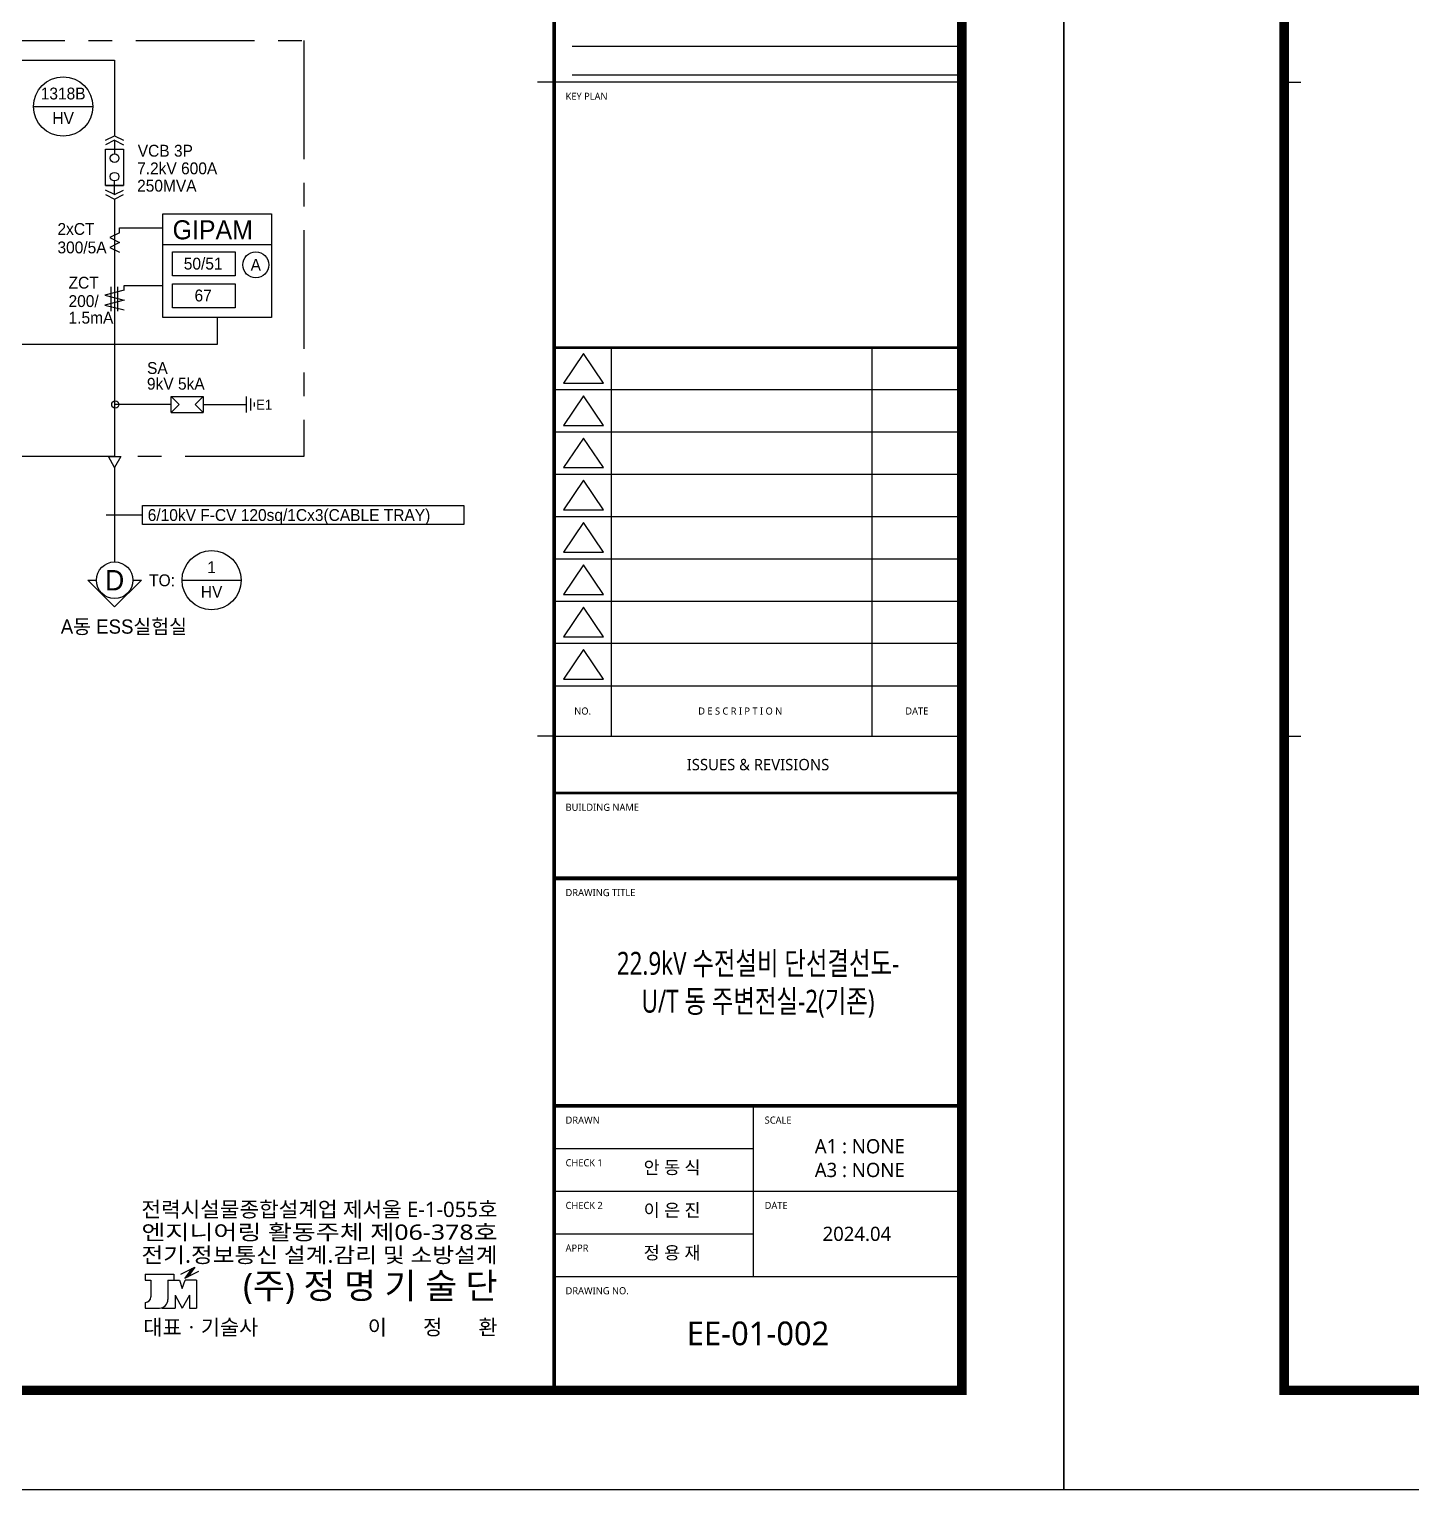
# Model space of a CAD drawing. Header units: millimetres. Extents: x 0 to 252300, y -45585 to -15885.
# Drawn here: x 73187 to 87771, y -45585 to -30178 of the extents above; entities that cross this region are included whole.
import ezdxf
from ezdxf.enums import TextEntityAlignment as Align

# ---------------------------------------------------------------- set-up
doc = ezdxf.new("R2010")
doc.units = ezdxf.units.MM
doc.header["$LTSCALE"] = 1000
for name, pattern in [('CEN', [62, 60, -1, 0, -1]), ('CENTER', [2, 1.25, -0.25, 0.25, -0.25]), ('ELP', [16.5, 14, -1, 0.5, -1])]:
    doc.linetypes.add(name, pattern=pattern)
for name, color, linetype in [('11$0$TEXT', 3, 'Continuous'), ('11$1$SYM', 3, 'Continuous'), ('150', 6, 'Continuous'), ('50', 3, 'Continuous'), ('60', 2, 'Continuous'), ('ABC', 1, 'Continuous'), ('BUS', 6, 'Continuous'), ('e-line-sub', 3, 'Continuous'), ('ELEC-TEXT', 2, 'Continuous'), ('L1-CEILING', 3, 'Continuous'), ('L2', 7, 'Continuous'), ('L3-GROUND', 2, 'ELP'), ('line', 9, 'Continuous'), ('LINE3', 1, 'CENTER'), ('S', 4, 'Continuous'), ('sing', 2, 'Continuous'), ('SYM', 3, 'Continuous'), ('TEXT', 3, 'Continuous'), ('XR-SHEET(통신)$0$WD-E$0$WD', 6, 'Continuous'), ('XR-SHEET-SHT', 5, 'Continuous'), ('XR-SHEET-TEXT', 3, 'Continuous'), ('XREF', 7, 'CEN'), ('추가도면층', 2, 'Continuous')]:
    doc.layers.add(name, color=color, linetype=linetype)
doc.layers.add('XR-SHEET-TEMP', color=171, linetype='Continuous', plot=False)
doc.styles.add('CW', font='')
doc.styles.add('GHS', font='malgun.ttf')
doc.styles.add('XR-SHEET$0$XREF-Form$0$맑은고딕', font='malgun.ttf')
doc.styles.add('XR-SHEET(통신)$0$WD-E$0$GHS', font='malgun.ttf')
doc.styles.add('맑은고딕', font='malgun.ttf')
doc.styles.add('맑은고딕B', font='malgunbd.ttf')
doc.styles.get('CW').set_extended_font_data('Dotum')

# ---------------------------------------------------------------- blocks, each defined once
blk = doc.blocks.new('A$C73120EFD')
at = {"layer": 'XR-SHEET(통신)$0$WD-E$0$WD', "color": 4}
for p, q in [((-27546, 7102), (-27546, 6933)), ((-27546, 7102), (-26702, 7102)), ((-27546, 6933), (-27377, 6933)), ((-27377, 6933), (-27377, 6434)), ((-26871, 6933), (-26871, 6358)), ((-26871, 6933), (-26534, 6933)), ((-26702, 7102), (-26702, 6933)), ((-26534, 6933), (-26449, 6680)), ((-26494, 7105), (-26082, 7309)), ((-26449, 6680), (-26365, 6933)), ((-26165, 7268), (-26370, 6991)), ((-26370, 6991), (-25958, 7194)), ((-26370, 6991), (-26257, 7073)), ((-26027, 6933), (-26365, 6933)), ((-26349, 7019), (-26236, 7101)), ((-26328, 7047), (-26215, 7129)), ((-26314, 7018), (-26278, 7045)), ((-26308, 7075), (-26194, 7157)), ((-26082, 7309), (-26288, 7031)), ((-26287, 7103), (-26173, 7186)), ((-26266, 7131), (-26153, 7214)), ((-26245, 7160), (-26132, 7242)), ((-26224, 7188), (-26111, 7270)), ((-26203, 7216), (-26090, 7298)), ((-26183, 7244), (-26117, 7292)), ((-26027, 6933), (-26027, 6105)), ((-26660, 6490), (-26449, 6105)), ((-26660, 6490), (-26660, 6105)), ((-26238, 6490), (-26449, 6105)), ((-26238, 6490), (-26238, 6105)), ((-27546, 6273), (-27546, 6105)), ((-27546, 6273), (-27538, 6273)), ((-27546, 6105), (-27124, 6105)), ((-27052, 6115), (-27052, 6105)), ((-27052, 6105), (-26660, 6105)), ((-26238, 6105), (-26027, 6105))]:
    blk.add_line(p, q, dxfattribs=at)
for centre, radius in [((-27538, 6434), 160), ((-27124, 6358), 253)]:
    blk.add_arc(centre, radius, 270, 0, dxfattribs=at)
at = {"layer": 'XR-SHEET(통신)$0$WD-E$0$WD', "color": 4, "style": 'XR-SHEET(통신)$0$WD-E$0$GHS'}
for s, width, p, p2 in [('전력시설물종합설계업 제서울 E-1-055호', 0.877197, (-27655, 8791), (-17155, 8791)), ('엔지니어링 활동주체 제06-378호', 1.078185, (-27655, 8118), (-17155, 8118)), ('전기.정보통신 설계.감리 및 소방설계', 0.962199, (-27655, 7445), (-17155, 7445))]:
    blk.add_text(s, height=450, dxfattribs=dict(at, width=width)).set_placement(p, p2, align=Align.FIT)
for s, height, p in [('(주) 정 명 기 술 단', 750, (-17155, 6387)), ('이       정       환', 450, (-17155, 5315))]:
    blk.add_text(s, height=height, dxfattribs=at).set_placement(p, align=Align.RIGHT)
blk.add_text('대표ㆍ기술사 ', height=450, dxfattribs=at).set_placement((-27597, 5315))
blk = doc.blocks.new('XR-SHEET$0$XREF-Form$0$xr-form$0$TITLE')
at = {"layer": 'XR-SHEET-TEXT', "color": 4, "style": '맑은고딕B'}
for tag, height, p in [('TITLE1', 6, (776, 116.69)), ('TITLE4', 6, (776, 111.7)), ('TITLE2', 6, (776, 107.09)), ('TITLE5', 6, (776, 102.09)), ('TITLE3', 6, (776, 97.38)), ('A0.00', 7, (775.56, 32.33))]:
    blk.add_attdef(tag, text='', height=height, dxfattribs=at).set_placement(p, align=Align.MIDDLE_CENTER)
at = {"layer": 'XR-SHEET-TEXT', "color": 3, "style": 'XR-SHEET$0$XREF-Form$0$맑은고딕'}
for tag, p in [('NAME-1', (752.37, 76.33)), ('NAME-2', (752.37, 67.33)), ('NAME-3', (752.37, 58.33)), ('NAME-4', (752.37, 49.33))]:
    blk.add_attdef(tag, text='', height=2.7, dxfattribs=at).set_placement(p, align=Align.MIDDLE_LEFT)
for tag, p in [('SCALE-A1', (796.39, 73.17)), ('SCALE-A3', (796.39, 68.31)), ('DATE', (797.36, 53.01))]:
    blk.add_attdef(tag, text='', height=3, dxfattribs=at).set_placement(p, align=Align.MIDDLE)
blk = doc.blocks.new('XR-FORM-EE', base_point=(461, 408))
at = {"layer": 'Defpoints', "linetype": 'Continuous', "ltscale": 2}
for points in [[(147457, 60911), (163900, 60911)], [(147457, 59711), (163900, 59711)]]:
    blk.add_lwpolyline(points, dxfattribs=at)
at = {"layer": 'XR-SHEET-SHT', "color": 5}
for p, q in [((163900, 59400), (146700, 59400)), ((163900, 48198), (146700, 48198)), ((149100, 48198), (149100, 31800)), ((160100, 48198), (160100, 31800)), ((163900, 46413), (146700, 46413)), ((163900, 44628), (146700, 44628)), ((163900, 42844), (146700, 42844)), ((163900, 41059), (146700, 41059)), ((163900, 39274), (146700, 39274)), ((163900, 37489), (146700, 37489)), ((163900, 35705), (146700, 35705)), ((146700, 33920), (163900, 33920)), ((146700, 31800), (163900, 31800)), ((146700, 25800), (163900, 25800)), ((155100, 16200), (155100, 9000)), ((146700, 14400), (155100, 14400)), ((146700, 12600), (163900, 12600)), ((146700, 10800), (155100, 10800)), ((146700, 9000), (163900, 9000))]:
    blk.add_line(p, q, dxfattribs=at)
blk.add_lwpolyline([(0, 118800), (168200, 118800), (168200, 0), (0, 0)], close=True, dxfattribs=at)
at = {"layer": 'XR-SHEET-SHT', "color": 5, "const_width": 400}
blk.add_lwpolyline([(9300, 114600), (163900, 114600), (163900, 4200), (9300, 4200)], close=True, dxfattribs=at)
at = {"layer": 'XR-SHEET-SHT', "color": 5}
for points, const_width in [([(146700, 114600), (146700, 4200)], 160), ([(146700, 48198), (163900, 48198)], 114), ([(146700, 29400), (163900, 29400)], 114), ([(146700, 25800), (163900, 25800)], 160), ([(146700, 25800), (163900, 25800)], 140), ([(146700, 16200), (163900, 16200)], 160)]:
    blk.add_lwpolyline(points, dxfattribs=dict(at, const_width=const_width))
at = {"layer": 'XR-SHEET-SHT', "color": 5, "flags": 128}
for points in [[(147937, 47949), (147097, 46700), (148777, 46700)], [(147937, 46165), (147097, 44915), (148777, 44915)], [(147937, 44380), (147097, 43131), (148777, 43131)], [(147937, 42595), (147097, 41346), (148777, 41346)], [(147937, 40810), (147097, 39561), (148777, 39561)], [(147937, 39026), (147097, 37776), (148777, 37776)], [(147937, 37241), (147097, 35992), (148777, 35992)], [(147937, 35456), (147097, 34207), (148777, 34207)]]:
    blk.add_lwpolyline(points, close=True, dxfattribs=at)
at = {"layer": 'XR-SHEET-TEMP'}
for p, q in [((9300, 59400), (10000, 59400)), ((146700, 59400), (146000, 59400)), ((9300, 31800), (10000, 31800)), ((146700, 31800), (146000, 31800))]:
    blk.add_line(p, q, dxfattribs=at)
at = {"layer": 'S', "xscale": 1.431220871780062, "yscale": 1.431220896772468, "zscale": 1.431220886775505}
blk.add_blockref('A$C73120EFD', (168863, -1070), dxfattribs=at)
at = {"layer": 'XR-SHEET-TEXT', "color": 3}
ref = blk.add_blockref('XR-SHEET$0$XREF-Form$0$xr-form$0$TITLE', (0, -297), dxfattribs=dict(at, xscale=200, yscale=200, zscale=200))
ref.add_attrib('NAME-2', '안 동 식', dxfattribs={"color": 3, "height": 540, "style": '맑은고딕'}).set_placement((150474, 13169), align=Align.BOTTOM_LEFT)
ref.add_attrib('NAME-3', '이 은 진', dxfattribs={"color": 3, "height": 540, "style": '맑은고딕'}).set_placement((150474, 11369), align=Align.BOTTOM_LEFT)
ref.add_attrib('NAME-4', '정 용 재', dxfattribs={"color": 3, "height": 540, "style": '맑은고딕'}).set_placement((150474, 9569), align=Align.BOTTOM_LEFT)
ref.add_attrib('DATE', '2024.04', dxfattribs={"color": 3, "height": 600, "style": '맑은고딕'}).set_placement((159471, 10800), align=Align.MIDDLE)
at = {"layer": 'XR-SHEET-SHT', "color": 7, "style": 'XR-SHEET$0$XREF-Form$0$맑은고딕'}
for s, p in [('KEY PLAN', (147180, 58800)), ('BUILDING NAME', (147180, 28800)), ('DRAWING TITLE', (147180, 25200)), ('DRAWN', (147180, 15600)), ('SCALE', (155580, 15600)), ('CHECK 1', (147180, 13800)), ('CHECK 2', (147180, 12000)), ('DATE', (155580, 12000)), ('APPR', (147180, 10200)), ('DRAWING NO.', (147180, 8400))]:
    blk.add_text(s, height=300, dxfattribs=at).set_placement(p, align=Align.MIDDLE_LEFT)
for s, height, p in [('NO.', 300, (147900, 32860)), ('D E S C R I P T I O N ', 300, (154600, 32860)), ('DATE', 300, (162000, 32860)), ('ISSUES & REVISIONS', 480, (155300, 30600))]:
    blk.add_text(s, height=height, dxfattribs=at).set_placement(p, align=Align.MIDDLE_CENTER)

msp = doc.modelspace()

# ---------------------------------------------------------------- linework, layer by layer
at = {"color": 8}
for centre, radius in [((74088, -31537), 45.5), ((74088, -31733), 45.5), ((74095, -34136), 37.9)]:
    msp.add_circle(centre, radius, dxfattribs=at)
at = {"layer": '11$0$TEXT', "color": 8}
for p, q in [((74382, -35201), (77771, -35201)), ((74382, -35401), (74382, -35201)), ((77771, -35401), (74382, -35401))]:
    msp.add_line(p, q, dxfattribs=at)
at = {"layer": '11$0$TEXT', "color": 1}
msp.add_line((77771, -35201), (77771, -35401), dxfattribs=at)
at = {"layer": '11$1$SYM', "color": 8}
for p, q in [((73998, -35301), (74178, -35301)), ((74178, -35301), (74382, -35301))]:
    msp.add_line(p, q, dxfattribs=at)
at = {"layer": '150', "color": 8}
for p, q in [((74140, -32324), (74036, -32376)), ((74140, -32272), (74295, -32272)), ((74140, -32324), (74140, -32272)), ((74036, -32376), (74140, -32428)), ((74140, -32428), (74036, -32480)), ((74036, -32480), (74140, -32531)), ((74190, -32931), (73986, -32983)), ((74053, -33151), (74053, -32896)), ((74123, -33151), (74123, -32896)), ((74190, -32880), (74295, -32880)), ((74190, -32931), (74190, -32880)), ((73986, -32983), (74190, -33035)), ((74190, -33035), (73986, -33087)), ((73986, -33087), (74190, -33139))]:
    msp.add_line(p, q, dxfattribs=at)
at = {"layer": '50', "color": 8}
for p, q in [((73992, -31348), (74088, -31301)), ((74088, -31348), (73992, -31396)), ((74088, -31301), (74183, -31348)), ((74088, -31348), (74183, -31396)), ((73992, -31826), (73992, -31444)), ((73992, -31444), (74183, -31444)), ((74183, -31444), (74183, -31826)), ((74183, -31826), (73992, -31826)), ((73992, -31826), (74183, -31826)), ((74088, -31922), (73992, -31874)), ((74088, -31922), (74183, -31874)), ((73992, -31922), (74088, -31970)), ((74088, -31970), (74183, -31922)), ((74683, -34051), (75023, -34051)), ((74768, -34136), (74683, -34051)), ((74683, -34221), (74683, -34051)), ((74683, -34221), (74768, -34136)), ((74938, -34136), (75023, -34051)), ((75023, -34221), (74938, -34136)), ((75023, -34051), (75023, -34221)), ((74683, -34221), (75023, -34221))]:
    msp.add_line(p, q, dxfattribs=at)
at = {"layer": '60', "color": 8}
for p, q in [((74088, -31348), (74088, -31492)), ((74088, -31922), (74088, -31779))]:
    msp.add_line(p, q, dxfattribs=at)
at = {"layer": 'BUS', "color": 8}
for p, q in [((62922, -30503), (74088, -30503)), ((74088, -30503), (74088, -31301)), ((74088, -31970), (74088, -34686)), ((74088, -34800), (74088, -35797))]:
    msp.add_line(p, q, dxfattribs=at)
at = {"layer": 'e-line-sub', "color": 8}
for p, q in [((73805, -35990), (73895, -35990)), ((74088, -36270), (73805, -35990)), ((74371, -35990), (74088, -36270)), ((74281, -35990), (74371, -35990))]:
    msp.add_line(p, q, dxfattribs=at)
msp.add_circle((74088, -35990), 193, dxfattribs=at)
at = {"layer": 'L1-CEILING', "color": 8}
msp.add_line((74683, -34136), (74095, -34136), dxfattribs=at)
at = {"layer": 'L2', "color": 8}
for p, q in [((75023, -34136), (75480, -34136)), ((75480, -34221), (75480, -34051)), ((75523, -34199), (75523, -34072)), ((75565, -34159), (75565, -34117))]:
    msp.add_line(p, q, dxfattribs=at)
at = {"layer": 'L3-GROUND', "color": 8}
for p, q in [((74598, -32124), (75743, -32124)), ((74598, -33219), (74598, -32124)), ((75743, -32124), (75743, -33219)), ((74598, -32447), (75743, -32447)), ((75743, -33219), (74598, -33219))]:
    msp.add_line(p, q, dxfattribs=at)
at = {"layer": 'line', "color": 8, "linetype": 'Continuous'}
for p, q in [((74295, -32272), (74598, -32272)), ((74295, -32880), (74598, -32880))]:
    msp.add_line(p, q, dxfattribs=at)
at = {"layer": 'LINE3', "color": 8}
for p, q in [((70312, -30298), (76083, -30298)), ((76083, -30298), (76083, -34686)), ((76083, -34686), (70312, -34686))]:
    msp.add_line(p, q, dxfattribs=at)
at = {"layer": 'sing', "color": 8}
for p, q in [((74088, -34800), (74022, -34686)), ((74022, -34686), (74154, -34686)), ((74154, -34686), (74088, -34800))]:
    msp.add_line(p, q, dxfattribs=at)
at = {"layer": 'SYM', "color": 8}
for p, q in [((73232, -30993), (73857, -30993)), ((74698, -32527), (75361, -32527)), ((74698, -32779), (74698, -32527)), ((75361, -32527), (75361, -32779)), ((75361, -32779), (74698, -32779)), ((74698, -32863), (75361, -32863)), ((74698, -33116), (74698, -32863)), ((75361, -32863), (75361, -33116)), ((75361, -33116), (74698, -33116)), ((74799, -35990), (75423, -35990))]:
    msp.add_line(p, q, dxfattribs=at)
for centre, radius in [((73545, -30993), 312), ((75577, -32663), 137), ((75111, -35990), 312)]:
    msp.add_circle(centre, radius, dxfattribs=at)
at = {"layer": '추가도면층', "color": 8}
for p, q in [((75171, -33219), (75171, -33503)), ((75171, -33503), (64005, -33503))]:
    msp.add_line(p, q, dxfattribs=at)

# ---------------------------------------------------------------- block references
at = {"layer": 'XREF', "xscale": 0.25, "yscale": 0.25, "zscale": 0.25}
for p in [(42165, -45483), (84215, -45483)]:
    msp.add_blockref('XR-FORM-EE', p, dxfattribs=at)

# ---------------------------------------------------------------- texts
at = {"layer": '60', "color": 8, "style": 'CW'}
for s, p in [('VCB 3P', (74332, -31522)), ('7.2kV 600A', (74325, -31708)), ('250MVA', (74325, -31891)), ('300/5A', (73485, -32542)), ('200/', (73602, -33108)), ('1.5mA', (73602, -33283))]:
    msp.add_text(s, height=125, dxfattribs=at).set_placement(p)
at = {"layer": 'ABC', "color": 8, "style": 'CW'}
for s, p in [('1318B', (73545, -30856)), ('HV', (73545, -31115)), ('1', (75111, -35853)), ('TO:', (74588, -35991)), ('HV', (75111, -36112))]:
    msp.add_text(s, height=125, dxfattribs=at).set_placement(p, align=Align.MIDDLE)
at = {"layer": 'ELEC-TEXT', "color": 8, "style": 'CW'}
msp.add_text('6/10kV F-CV 120sq/1Cx3(CABLE TRAY)', height=125, dxfattribs=at).set_placement((74437, -35365))
at = {"layer": 'L3-GROUND', "color": 8, "style": 'CW'}
for s, height, p in [('GIPAM', 200.9, (75123, -32394)), ('50/51', 125, (75022, -32713)), ('67', 125, (75022, -33049))]:
    msp.add_text(s, height=height, dxfattribs=at).set_placement(p, align=Align.CENTER)
msp.add_text('A', height=125, dxfattribs=at).set_placement((75577, -32663), align=Align.MIDDLE)
at = {"layer": 'line', "color": 8, "style": 'CW'}
for s, height, p in [('2xCT', 125, (73485, -32347)), ('ZCT', 125, (73602, -32914)), ('SA', 125, (74430, -33814)), ('9kV 5kA', 125, (74429, -33980)), ('A동 ESS실험실', 150, (73520, -36554))]:
    msp.add_text(s, height=height, dxfattribs=at).set_placement(p)
for s, height, p in [('E1', 106, (75665, -34138)), ('D', 215, (74088, -35990))]:
    msp.add_text(s, height=height, dxfattribs=at).set_placement(p, align=Align.MIDDLE)
at = {"layer": 'TEXT', "style": 'GHS', "width": 0.75}
for s, p in [('22.9kV 수전설비 단선결선도-', (80875, -40031)), ('U/T 동 주변전실-2(기존)', (80875, -40431))]:
    msp.add_text(s, height=241.48, dxfattribs=at).set_placement(p, align=Align.MIDDLE_CENTER)
at = {"layer": 'TEXT', "style": 'GHS'}
for s, height, p in [('A1 : NONE', 150, (81948, -41961)), ('A3 : NONE', 150, (81948, -42211)), ('EE-01-002', 250, (80875, -43935))]:
    msp.add_text(s, height=height, dxfattribs=at).set_placement(p, align=Align.MIDDLE_CENTER)

doc.saveas('drawing.dxf')
